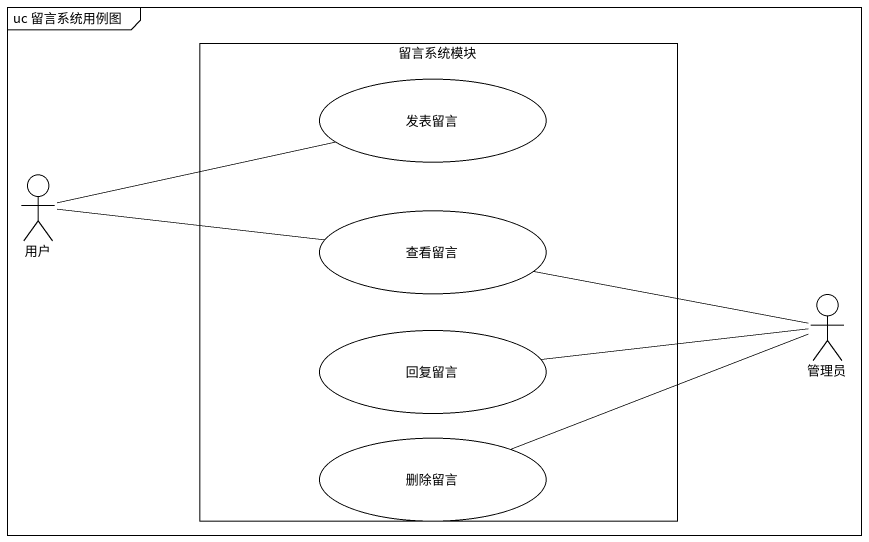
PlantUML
@startuml
mainframe uc 留言系统用例图
rectangle 留言系统模块 {
  usecase 发表留言
  usecase 查看留言
  usecase 回复留言
  usecase 删除留言
}
actor 用户
actor 管理员
用户 -right- 发表留言
用户 -right- 查看留言
管理员 -left- 查看留言
管理员 -left- 回复留言
管理员 -left- 删除留言
@enduml
